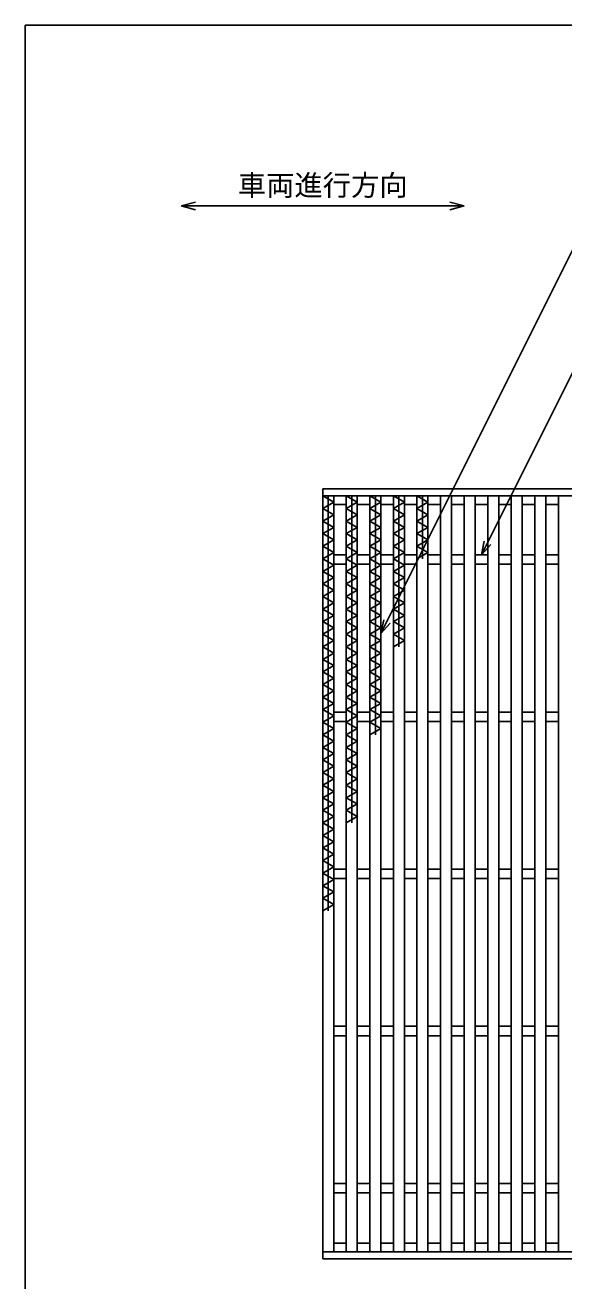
# Model space of a CAD drawing. Units: millimetres, scale not verified. Extents: x -1092 to 1042, y -770 to 629.
# Drawn here: x -1034 to -692, y -170 to 629 of the extents above; entities that cross this region are included whole.
import ezdxf
from ezdxf.enums import TextEntityAlignment as Align

# ---------------------------------------------------------------- set-up
doc = ezdxf.new("R2010")
doc.units = ezdxf.units.MM
doc.header["$LTSCALE"] = 6
for name, color, linetype, lineweight in [('0_2', 150, 'Continuous', 25), ('16', 3, 'Continuous', 25), ('22', 4, 'Continuous', 25)]:
    doc.layers.add(name, color=color, linetype=linetype, lineweight=lineweight)
doc.styles.add('ベクトル', font='')
doc.styles.get('ベクトル').set_extended_font_data('ベクトル')

msp = doc.modelspace()

# ---------------------------------------------------------------- linework, layer by layer
at = {"layer": '0_2'}
for p, q in [((-1034.4, -690.9), (-1034.4, 629.1)), ((-1034.4, 629.1), (1041.6, 629.1))]:
    msp.add_line(p, q, dxfattribs=at)
at = {"layer": '16'}
for p, q in [((-845, 334), (-255, 334)), ((-845, 329.5), (-845, 334)), ((-255, 329.5), (-845, 329.5)), ((-845, 329.5), (-845, -151.5)), ((-838, 329.5), (-845, 329.5)), ((-845, 329.5), (-838, 325.5)), ((-841.5, 329.5), (-841.5, 65.5)), ((-838, -151.5), (-838, 329.5)), ((-830, 329.5), (-830, -151.5)), ((-823, 329.5), (-830, 329.5)), ((-830, 329.5), (-823, 325.5)), ((-826.5, 329.5), (-826.5, 121.5)), ((-823, -151.5), (-823, 329.5)), ((-815, 329.5), (-815, -151.5)), ((-808, 329.5), (-815, 329.5)), ((-815, 329.5), (-808, 325.5)), ((-811.5, 329.5), (-811.5, 177.5)), ((-808, -151.5), (-808, 329.5)), ((-800, 329.5), (-800, -151.5)), ((-793, 329.5), (-800, 329.5)), ((-800, 329.5), (-793, 325.5)), ((-796.5, 329.5), (-796.5, 233.5)), ((-793, -151.5), (-793, 329.5)), ((-785, 329.5), (-785, -151.5)), ((-778, 329.5), (-785, 329.5)), ((-785, 329.5), (-778, 325.5)), ((-781.5, 329.5), (-781.5, 289.5)), ((-778, -151.5), (-778, 329.5)), ((-770, 329.5), (-770, -151.5)), ((-763, 329.5), (-770, 329.5)), ((-763, -151.5), (-763, 329.5)), ((-755, 329.5), (-755, -151.5)), ((-748, 329.5), (-755, 329.5)), ((-748, -151.5), (-748, 329.5)), ((-740, 329.5), (-740, -151.5)), ((-733, 329.5), (-740, 329.5)), ((-733, -151.5), (-733, 329.5)), ((-725, 329.5), (-725, -151.5)), ((-718, 329.5), (-725, 329.5)), ((-718, -151.5), (-718, 329.5)), ((-710, 329.5), (-710, -151.5)), ((-703, 329.5), (-710, 329.5)), ((-703, -151.5), (-703, 329.5)), ((-695, 329.5), (-695, -151.5)), ((-688, 329.5), (-695, 329.5)), ((-838, 325.5), (-845, 321.5)), ((-845, 321.5), (-838, 317.5)), ((-838, 324), (-830, 324)), ((-823, 325.5), (-830, 321.5)), ((-830, 321.5), (-823, 317.5)), ((-823, 324), (-815, 324)), ((-808, 325.5), (-815, 321.5)), ((-815, 321.5), (-808, 317.5)), ((-808, 324), (-800, 324)), ((-793, 325.5), (-800, 321.5)), ((-800, 321.5), (-793, 317.5)), ((-793, 324), (-785, 324)), ((-778, 325.5), (-785, 321.5)), ((-785, 321.5), (-778, 317.5)), ((-778, 324), (-770, 324)), ((-763, 324), (-755, 324)), ((-748, 324), (-740, 324)), ((-733, 324), (-725, 324)), ((-718, 324), (-710, 324)), ((-703, 324), (-695, 324)), ((-838, 317.5), (-845, 313.5)), ((-845, 313.5), (-838, 309.5)), ((-823, 317.5), (-830, 313.5)), ((-830, 313.5), (-823, 309.5)), ((-808, 317.5), (-815, 313.5)), ((-815, 313.5), (-808, 309.5)), ((-793, 317.5), (-800, 313.5)), ((-800, 313.5), (-793, 309.5)), ((-778, 317.5), (-785, 313.5)), ((-785, 313.5), (-778, 309.5)), ((-838, 309.5), (-845, 305.5)), ((-845, 305.5), (-838, 301.5)), ((-823, 309.5), (-830, 305.5)), ((-830, 305.5), (-823, 301.5)), ((-808, 309.5), (-815, 305.5)), ((-815, 305.5), (-808, 301.5)), ((-793, 309.5), (-800, 305.5)), ((-800, 305.5), (-793, 301.5)), ((-778, 309.5), (-785, 305.5)), ((-785, 305.5), (-778, 301.5)), ((-838, 301.5), (-845, 297.5)), ((-845, 297.5), (-838, 293.5)), ((-823, 301.5), (-830, 297.5)), ((-830, 297.5), (-823, 293.5)), ((-808, 301.5), (-815, 297.5)), ((-815, 297.5), (-808, 293.5)), ((-793, 301.5), (-800, 297.5)), ((-800, 297.5), (-793, 293.5)), ((-778, 301.5), (-785, 297.5)), ((-785, 297.5), (-778, 293.5)), ((-838, 293.5), (-845, 289.5)), ((-845, 289.5), (-838, 285.5)), ((-838, 292), (-830, 292)), ((-823, 293.5), (-830, 289.5)), ((-830, 289.5), (-823, 285.5)), ((-823, 292), (-815, 292)), ((-808, 293.5), (-815, 289.5)), ((-815, 289.5), (-808, 285.5)), ((-808, 292), (-800, 292)), ((-793, 293.5), (-800, 289.5)), ((-800, 289.5), (-793, 285.5)), ((-793, 292), (-785, 292)), ((-778, 293.5), (-785, 289.5)), ((-778, 292), (-770, 292)), ((-763, 292), (-755, 292)), ((-748, 292), (-740, 292)), ((-733, 292), (-725, 292)), ((-718, 292), (-710, 292)), ((-703, 292), (-695, 292)), ((-838, 285.5), (-845, 281.5)), ((-845, 281.5), (-838, 277.5)), ((-838, 286), (-830, 286)), ((-823, 285.5), (-830, 281.5)), ((-830, 281.5), (-823, 277.5)), ((-823, 286), (-815, 286)), ((-808, 285.5), (-815, 281.5)), ((-815, 281.5), (-808, 277.5)), ((-808, 286), (-800, 286)), ((-793, 285.5), (-800, 281.5)), ((-800, 281.5), (-793, 277.5)), ((-793, 286), (-785, 286)), ((-778, 286), (-770, 286)), ((-763, 286), (-755, 286)), ((-748, 286), (-740, 286)), ((-733, 286), (-725, 286)), ((-718, 286), (-710, 286)), ((-703, 286), (-695, 286)), ((-838, 277.5), (-845, 273.5)), ((-845, 273.5), (-838, 269.5)), ((-823, 277.5), (-830, 273.5)), ((-830, 273.5), (-823, 269.5)), ((-808, 277.5), (-815, 273.5)), ((-815, 273.5), (-808, 269.5)), ((-793, 277.5), (-800, 273.5)), ((-800, 273.5), (-793, 269.5)), ((-838, 269.5), (-845, 265.5)), ((-845, 265.5), (-838, 261.5)), ((-823, 269.5), (-830, 265.5)), ((-830, 265.5), (-823, 261.5)), ((-808, 269.5), (-815, 265.5)), ((-815, 265.5), (-808, 261.5)), ((-793, 269.5), (-800, 265.5)), ((-800, 265.5), (-793, 261.5)), ((-838, 261.5), (-845, 257.5)), ((-845, 257.5), (-838, 253.5)), ((-823, 261.5), (-830, 257.5)), ((-830, 257.5), (-823, 253.5)), ((-808, 261.5), (-815, 257.5)), ((-815, 257.5), (-808, 253.5)), ((-793, 261.5), (-800, 257.5)), ((-800, 257.5), (-793, 253.5)), ((-838, 253.5), (-845, 249.5)), ((-845, 249.5), (-838, 245.5)), ((-823, 253.5), (-830, 249.5)), ((-830, 249.5), (-823, 245.5)), ((-808, 253.5), (-815, 249.5)), ((-815, 249.5), (-808, 245.5)), ((-793, 253.5), (-800, 249.5)), ((-800, 249.5), (-793, 245.5)), ((-838, 245.5), (-845, 241.5)), ((-845, 241.5), (-838, 237.5)), ((-823, 245.5), (-830, 241.5)), ((-830, 241.5), (-823, 237.5)), ((-808, 245.5), (-815, 241.5)), ((-815, 241.5), (-808, 237.5)), ((-793, 245.5), (-800, 241.5)), ((-800, 241.5), (-793, 237.5)), ((-838, 237.5), (-845, 233.5)), ((-845, 233.5), (-838, 229.5)), ((-823, 237.5), (-830, 233.5)), ((-830, 233.5), (-823, 229.5)), ((-808, 237.5), (-815, 233.5)), ((-815, 233.5), (-808, 229.5)), ((-793, 237.5), (-800, 233.5)), ((-838, 229.5), (-845, 225.5)), ((-845, 225.5), (-838, 221.5)), ((-823, 229.5), (-830, 225.5)), ((-830, 225.5), (-823, 221.5)), ((-808, 229.5), (-815, 225.5)), ((-815, 225.5), (-808, 221.5)), ((-838, 221.5), (-845, 217.5)), ((-845, 217.5), (-838, 213.5)), ((-823, 221.5), (-830, 217.5)), ((-830, 217.5), (-823, 213.5)), ((-808, 221.5), (-815, 217.5)), ((-815, 217.5), (-808, 213.5)), ((-838, 213.5), (-845, 209.5)), ((-845, 209.5), (-838, 205.5)), ((-823, 213.5), (-830, 209.5)), ((-830, 209.5), (-823, 205.5)), ((-808, 213.5), (-815, 209.5)), ((-815, 209.5), (-808, 205.5)), ((-838, 205.5), (-845, 201.5)), ((-845, 201.5), (-838, 197.5)), ((-823, 205.5), (-830, 201.5)), ((-830, 201.5), (-823, 197.5)), ((-808, 205.5), (-815, 201.5)), ((-815, 201.5), (-808, 197.5)), ((-838, 197.5), (-845, 193.5)), ((-845, 193.5), (-838, 189.5)), ((-838, 192), (-830, 192)), ((-823, 197.5), (-830, 193.5)), ((-830, 193.5), (-823, 189.5)), ((-823, 192), (-815, 192)), ((-808, 197.5), (-815, 193.5)), ((-815, 193.5), (-808, 189.5)), ((-808, 192), (-800, 192)), ((-793, 192), (-785, 192)), ((-778, 192), (-770, 192)), ((-763, 192), (-755, 192)), ((-748, 192), (-740, 192)), ((-733, 192), (-725, 192)), ((-718, 192), (-710, 192)), ((-703, 192), (-695, 192)), ((-838, 189.5), (-845, 185.5)), ((-845, 185.5), (-838, 181.5)), ((-838, 186), (-830, 186)), ((-823, 189.5), (-830, 185.5)), ((-830, 185.5), (-823, 181.5)), ((-823, 186), (-815, 186)), ((-808, 189.5), (-815, 185.5)), ((-815, 185.5), (-808, 181.5)), ((-808, 186), (-800, 186)), ((-793, 186), (-785, 186)), ((-778, 186), (-770, 186)), ((-763, 186), (-755, 186)), ((-748, 186), (-740, 186)), ((-733, 186), (-725, 186)), ((-718, 186), (-710, 186)), ((-703, 186), (-695, 186)), ((-838, 181.5), (-845, 177.5)), ((-845, 177.5), (-838, 173.5)), ((-823, 181.5), (-830, 177.5)), ((-830, 177.5), (-823, 173.5)), ((-808, 181.5), (-815, 177.5)), ((-838, 173.5), (-845, 169.5)), ((-845, 169.5), (-838, 165.5)), ((-823, 173.5), (-830, 169.5)), ((-830, 169.5), (-823, 165.5)), ((-838, 165.5), (-845, 161.5)), ((-845, 161.5), (-838, 157.5)), ((-823, 165.5), (-830, 161.5)), ((-830, 161.5), (-823, 157.5)), ((-838, 157.5), (-845, 153.5)), ((-845, 153.5), (-838, 149.5)), ((-823, 157.5), (-830, 153.5)), ((-830, 153.5), (-823, 149.5)), ((-838, 149.5), (-845, 145.5)), ((-845, 145.5), (-838, 141.5)), ((-823, 149.5), (-830, 145.5)), ((-830, 145.5), (-823, 141.5)), ((-838, 141.5), (-845, 137.5)), ((-845, 137.5), (-838, 133.5)), ((-823, 141.5), (-830, 137.5)), ((-830, 137.5), (-823, 133.5)), ((-838, 133.5), (-845, 129.5)), ((-845, 129.5), (-838, 125.5)), ((-823, 133.5), (-830, 129.5)), ((-830, 129.5), (-823, 125.5)), ((-838, 125.5), (-845, 121.5)), ((-845, 121.5), (-838, 117.5)), ((-823, 125.5), (-830, 121.5)), ((-838, 117.5), (-845, 113.5)), ((-845, 113.5), (-838, 109.5)), ((-838, 109.5), (-845, 105.5)), ((-845, 105.5), (-838, 101.5)), ((-838, 101.5), (-845, 97.5)), ((-845, 97.5), (-838, 93.5)), ((-838, 93.5), (-845, 89.5)), ((-845, 89.5), (-838, 85.5)), ((-838, 92), (-830, 92)), ((-823, 92), (-815, 92)), ((-808, 92), (-800, 92)), ((-793, 92), (-785, 92)), ((-778, 92), (-770, 92)), ((-763, 92), (-755, 92)), ((-748, 92), (-740, 92)), ((-733, 92), (-725, 92)), ((-718, 92), (-710, 92)), ((-703, 92), (-695, 92)), ((-838, 85.5), (-845, 81.5)), ((-845, 81.5), (-838, 77.5)), ((-838, 86), (-830, 86)), ((-823, 86), (-815, 86)), ((-808, 86), (-800, 86)), ((-793, 86), (-785, 86)), ((-778, 86), (-770, 86)), ((-763, 86), (-755, 86)), ((-748, 86), (-740, 86)), ((-733, 86), (-725, 86)), ((-718, 86), (-710, 86)), ((-703, 86), (-695, 86)), ((-838, 77.5), (-845, 73.5)), ((-845, 73.5), (-838, 69.5)), ((-838, 69.5), (-845, 65.5)), ((-838, -8), (-830, -8)), ((-838, -14), (-830, -14)), ((-823, -8), (-815, -8)), ((-823, -14), (-815, -14)), ((-808, -8), (-800, -8)), ((-808, -14), (-800, -14)), ((-793, -8), (-785, -8)), ((-793, -14), (-785, -14)), ((-778, -8), (-770, -8)), ((-778, -14), (-770, -14)), ((-763, -8), (-755, -8)), ((-763, -14), (-755, -14)), ((-748, -8), (-740, -8)), ((-748, -14), (-740, -14)), ((-733, -8), (-725, -8)), ((-733, -14), (-725, -14)), ((-718, -8), (-710, -8)), ((-718, -14), (-710, -14)), ((-703, -8), (-695, -8)), ((-703, -14), (-695, -14)), ((-838, -108), (-830, -108)), ((-823, -108), (-815, -108)), ((-808, -108), (-800, -108)), ((-793, -108), (-785, -108)), ((-778, -108), (-770, -108)), ((-763, -108), (-755, -108)), ((-748, -108), (-740, -108)), ((-733, -108), (-725, -108)), ((-718, -108), (-710, -108)), ((-703, -108), (-695, -108)), ((-838, -114), (-830, -114)), ((-823, -114), (-815, -114)), ((-808, -114), (-800, -114)), ((-793, -114), (-785, -114)), ((-778, -114), (-770, -114)), ((-763, -114), (-755, -114)), ((-748, -114), (-740, -114)), ((-733, -114), (-725, -114)), ((-718, -114), (-710, -114)), ((-703, -114), (-695, -114)), ((-845, -151.5), (-255, -151.5)), ((-845, -156), (-845, -151.5)), ((-845, -151.5), (-838, -151.5)), ((-838, -146), (-830, -146)), ((-830, -151.5), (-823, -151.5)), ((-823, -146), (-815, -146)), ((-815, -151.5), (-808, -151.5)), ((-808, -146), (-800, -146)), ((-800, -151.5), (-793, -151.5)), ((-793, -146), (-785, -146)), ((-785, -151.5), (-778, -151.5)), ((-778, -146), (-770, -146)), ((-770, -151.5), (-763, -151.5)), ((-763, -146), (-755, -146)), ((-755, -151.5), (-748, -151.5)), ((-748, -146), (-740, -146)), ((-740, -151.5), (-733, -151.5)), ((-733, -146), (-725, -146)), ((-725, -151.5), (-718, -151.5)), ((-718, -146), (-710, -146)), ((-710, -151.5), (-703, -151.5)), ((-703, -146), (-695, -146)), ((-695, -151.5), (-688, -151.5)), ((-255, -156), (-845, -156))]:
    msp.add_line(p, q, dxfattribs=at)
at = {"layer": '22'}
for p, q in [((-935, 514), (-926, 516.4)), ((-926, 511.6), (-935, 514)), ((-935, 514), (-755, 514)), ((-755, 514), (-764, 516.4)), ((-764, 511.6), (-755, 514)), ((-808, 242), (-677.75, 502.5)), ((-744, 292), (-651.25, 477.5)), ((-744, 292), (-742.2, 300.76)), ((-744, 292), (-738, 298.6)), ((-808, 242), (-806.2, 250.76)), ((-808, 242), (-802, 248.6))]:
    msp.add_line(p, q, dxfattribs=at)

# ---------------------------------------------------------------- texts
at = {"layer": '22', "color": 2, "style": 'ベクトル'}
msp.add_text('車両進行方向', height=13.2, dxfattribs=at).set_placement((-899, 527.2), align=Align.MIDDLE_LEFT)

doc.saveas('drawing.dxf')
